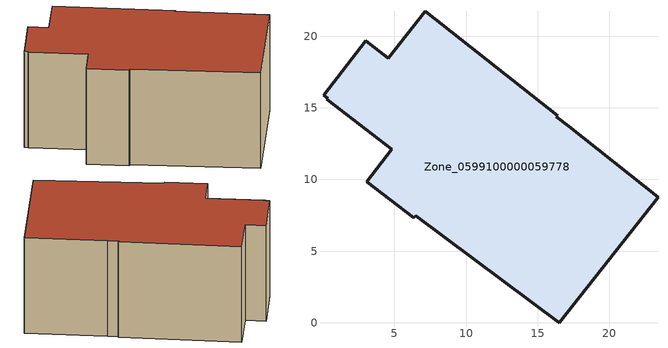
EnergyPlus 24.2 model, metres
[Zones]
Zone_0599100000059778
 floor ground (C_G): 16.28,14.39 17.17,13.7 23.4,8.78 16.5,0 6.47,7.48 6.34,7.31 3.07,9.84 4.81,12.1 0.29,15.6 0.35,15.68 0.05,15.89 2.99,19.69 4.56,18.45 7.15,21.75 16.41,14.44 z0
 wall outside (C_F): 3.07,9.84 6.34,7.31 6.47,7.48 16.5,0 23.4,8.78 17.17,13.7 16.28,14.39 16.41,14.44 7.15,21.75 4.56,18.45 2.99,19.69 0.05,15.89 0.35,15.68 0.29,15.6 4.81,12.1 3.07,9.84 z0:10.46
 roof outside (C_R): 23.4,8.78 17.17,13.7 16.28,14.39 16.41,14.44 7.15,21.75 4.56,18.45 2.99,19.69 0.05,15.89 0.35,15.68 0.29,15.6 4.81,12.1 3.07,9.84 6.34,7.31 6.47,7.48 16.5,0 z10.46
[BUILDING]
Pand.0599100000059778: North Axis=0; Terrain=City; Loads Convergence Tolerance Value=0.04; Temperature Convergence Tolerance Value=0.4; Solar Distribution=FullExterior; Maximum Number of Warmup Days=25; Minimum Number of Warmup Days=1
[Site:Location]
Rotterdam.The.Hague.AP_ZH_NLD Design_Conditions: Latitude=51.96; Longitude=4.45; Time Zone=1; Elevation=-4.5
[SITE:GROUNDTEMPERATURE:BUILDINGSURFACE]
18, 18, 18, 18, 18, 18, 18, 18, 18, 18, 18, 18
[MATERIAL] Thermal Absorptance=0.9; Solar Absorptance=0.7; Visible Absorptance=0.7
Name | Roughness | Thickness | Conductivity | Density | Specific Heat
G.D.1965 | MediumSmooth | 0.15 | 1 | 540 | 1210
F.D.1965 | Rough | 0.3 | 0.857143 | 1920 | 840
R.D.1965 | MediumRough | 0.2 | 0.08 | 1500 | 1000
[CONSTRUCTION]
C_G: G.D.1965
C_F: F.D.1965
C_R: R.D.1965
[ZONE]
Zone_0599100000059778: Type=1; Multiplier=1; Ceiling Height=Autocalculate; Volume=Autocalculate; Floor Area=autocalculate; Part of Total Floor Area=Yes
[ZONEINFILTRATION:DESIGNFLOWRATE]
Infil_Zone_0599100000059778: Zone or ZoneList or Space or SpaceList=Zone_0599100000059778; Schedule=AlwaysOn; Design Flow Rate Calculation Method=Flow/Area; Flow Rate per Floor Area=0.0042; Constant Term Coefficient=1; Temperature Term Coefficient=0; Velocity Term Coefficient=0; Velocity Squared Term Coefficient=0
[HVACTEMPLATE:ZONE:IDEALLOADSAIRSYSTEM]
Zone_0599100000059778: Maximum Heating Supply Air Temperature=50; Minimum Cooling Supply Air Temperature=13; Maximum Heating Supply Air Humidity Ratio=0.0156; Minimum Cooling Supply Air Humidity Ratio=0.0077; Heating Limit=NoLimit; Cooling Limit=NoLimit; Dehumidification Control Type=ConstantSensibleHeatRatio; Cooling Sensible Heat Ratio=0.7; Dehumidification Setpoint=60; Humidification Control Type=None; Humidification Setpoint=30; Outdoor Air Method=None; Outdoor Air Flow Rate per Person=0.00944; Outdoor Air Flow Rate per Zone Floor Area=0; Outdoor Air Flow Rate per Zone=0; Demand Controlled Ventilation Type=None; Outdoor Air Economizer Type=NoEconomizer; Heat Recovery Type=None; Sensible Heat Recovery Effectiveness=0.7; Latent Heat Recovery Effectiveness=0.65
[ZONECONTROL:THERMOSTAT]
ThermostatControl_Zone_0599100000059778: Zone or ZoneList=Zone_0599100000059778; Control Type Schedule=DualSetpointControlType; Control 1=Thermostat_Zone_0599100000059778; Temperature Difference Between Cutout And Setpoint=0
[THERMOSTATSETPOINT:DUALSETPOINT]
Thermostat_Zone_0599100000059778: Heating Setpoint Temperature Schedule=HeatingSetpoint_Zone_0599100000059778; Cooling Setpoint Temperature Schedule=CoolingSetpoint_Zone_0599100000059778
[SCHEDULE:COMPACT]
HeatingSetpoint_Zone_0599100000059778: Through: 12/31, For: AllDays, Until: 24:00, 21
CoolingSetpoint_Zone_0599100000059778: Through: 12/31, For: AllDays, Until: 24:00, 24
DualSetpointControlType: Through: 12/31, For: AllDays, Until: 24:00, 4
AlwaysOn: Through: 12/31, For: AllDays, Until: 24:00, 1
